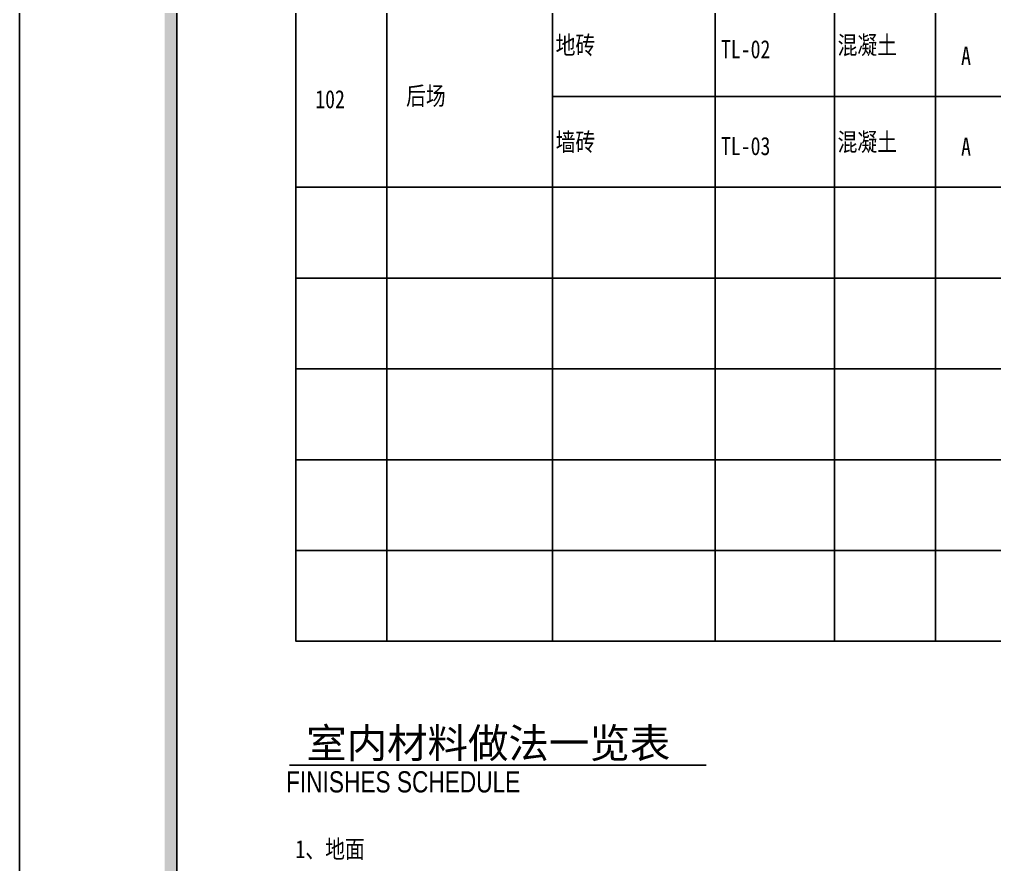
# Paper-space layout 'Layout1' of a CAD drawing. Header units: millimetres. Extents: x 0 to 841, y -74 to 594.
# Drawn here: x 0 to 161.1, y 312.9 to 452.5 of the extents above; entities that cross this region are included whole.
import ezdxf
from ezdxf.enums import TextEntityAlignment as Align

# ---------------------------------------------------------------- set-up
doc = ezdxf.new("R2010")
doc.units = ezdxf.units.MM
for name, color, linetype in [('G-Anno-Note', 7, 'Continuous'), ('G-ANNO-NOTE-CHIN', 7, 'Continuous'), ('IN0-03 装饰材料表$0$G-ANNO-NOTE-CHIN', 7, 'Continuous'), ('IN0-03 装饰材料表$0$TEXT', 2, 'Continuous'), ('TB_A1$0$上海中建-图名', 7, 'Continuous'), ('TB_A1$0$上海中建-图框', 24, 'Continuous')]:
    doc.layers.add(name, color=color, linetype=linetype)
doc.styles.add('Aecom chinese title', font='simhei.ttf', dxfattribs={"width": 0.8})
doc.styles.add('ROMAND', font='GOTHIC.TTF', dxfattribs={"width": 0.8})

# ---------------------------------------------------------------- blocks, each defined once
blk = doc.blocks.new('TB_A1$0$上海中建A1图框F版')
at = {"layer": 'TB_A1$0$上海中建-图框'}
blk.add_line((0, 0), (0, 59400), dxfattribs=at)
blk.add_lwpolyline([(2600, 58300), (76000, 58300), (76000, 1100), (2600, 1100)], close=True, dxfattribs=at)
blk.add_trace([(2600, 58300), (2400, 58500), (2600, 1100), (2400, 900)], dxfattribs=at)
blk = doc.blocks.new('TB_A1', base_point=(71770.76, 112758.29))
at = {"layer": 'TB_A1$0$上海中建-图名', "xscale": 0.01, "yscale": 0.01, "zscale": 0.01}
blk.add_blockref('TB_A1$0$上海中建A1图框F版', (0, 0), dxfattribs=at)
blk = doc.blocks.new('A$Cabc3f542')
at = {"layer": 'IN0-03 装饰材料表$0$TEXT'}
for p, q in [((44.13, -17.1), (44.13, -211.93)), ((16.72, -211.93), (16.72, -51.93)), ((70.99, -211.93), (70.99, -51.93)), ((90.7, -211.93), (90.7, -51.93)), ((107.41, -211.93), (107.41, -51.93))]:
    blk.add_line(p, q, dxfattribs=at)
at = {"layer": 'IN0-03 装饰材料表$0$TEXT', "color": 3}
blk.add_lwpolyline([(1.72, -17.1), (425.22, -17.1), (425.22, -211.93), (1.72, -211.93), (1.72, -17.1)], dxfattribs=at)

psp = doc.layouts.get("Layout1")

# ---------------------------------------------------------------- linework, layer by layer
at = {"layer": 'G-Anno-Note'}
psp.add_line((44.59, 329.31), (113.46, 329.31), dxfattribs=at)
at = {"layer": 'IN0-03 装饰材料表$0$TEXT'}
for p, q in [((88.08, 439.79), (469.17, 439.79)), ((45.67, 424.79), (469.17, 424.79)), ((45.67, 409.79), (469.17, 409.79)), ((45.67, 394.79), (469.17, 394.79)), ((45.67, 379.79), (469.17, 379.79)), ((45.67, 364.79), (469.17, 364.79))]:
    psp.add_line(p, q, dxfattribs=at)

# ---------------------------------------------------------------- block references
for name, p in [('TB_A1', (71770.76, 112758.29)), ('A$Cabc3f542', (43.95, 561.72))]:
    psp.add_blockref(name, p)

# ---------------------------------------------------------------- texts
at = {"layer": 'G-Anno-Note', "style": 'ROMAND', "width": 0.8}
psp.add_text('FINISHES SCHEDULE', height=3.5, dxfattribs=at).set_placement((63.39, 324.83), align=Align.CENTER)
at = {"layer": 'G-ANNO-NOTE-CHIN', "style": 'Aecom chinese title'}
psp.add_text('室内材料做法一览表', height=4.9, dxfattribs=at).set_placement((77.44, 330.53), align=Align.CENTER)
at = {"layer": 'IN0-03 装饰材料表$0$G-ANNO-NOTE-CHIN', "color": 1, "char_height": 3, "attachment_point": 1, "style": 'Aecom chinese title'}
for s, insert, width in [('地砖', (88.58, 449.77), 24.3595), ('混凝土\\P', (135.15, 449.77), 16.2105), ('TL-02', (115.89, 449.09), 17.2106), ('A\\P', (155.56, 448.01), 16.2105), ('后场', (63.86, 441.39), 15.1432), ('102', (48.86, 440.84), 6.4148), ('墙砖\\P', (88.58, 433.78), 24.3595), ('混凝土\\P', (135.15, 433.78), 16.2105), ('TL-03', (115.89, 433.1), 17.2106), ('A\\P', (155.56, 433.01), 16.2105), ('\\P\\P\\P1、地面', (45.59, 331.98), 1.818989403545856e-12)]:
    psp.add_mtext(s, dxfattribs=dict(at, insert=insert, width=width))

doc.saveas('drawing.dxf')
